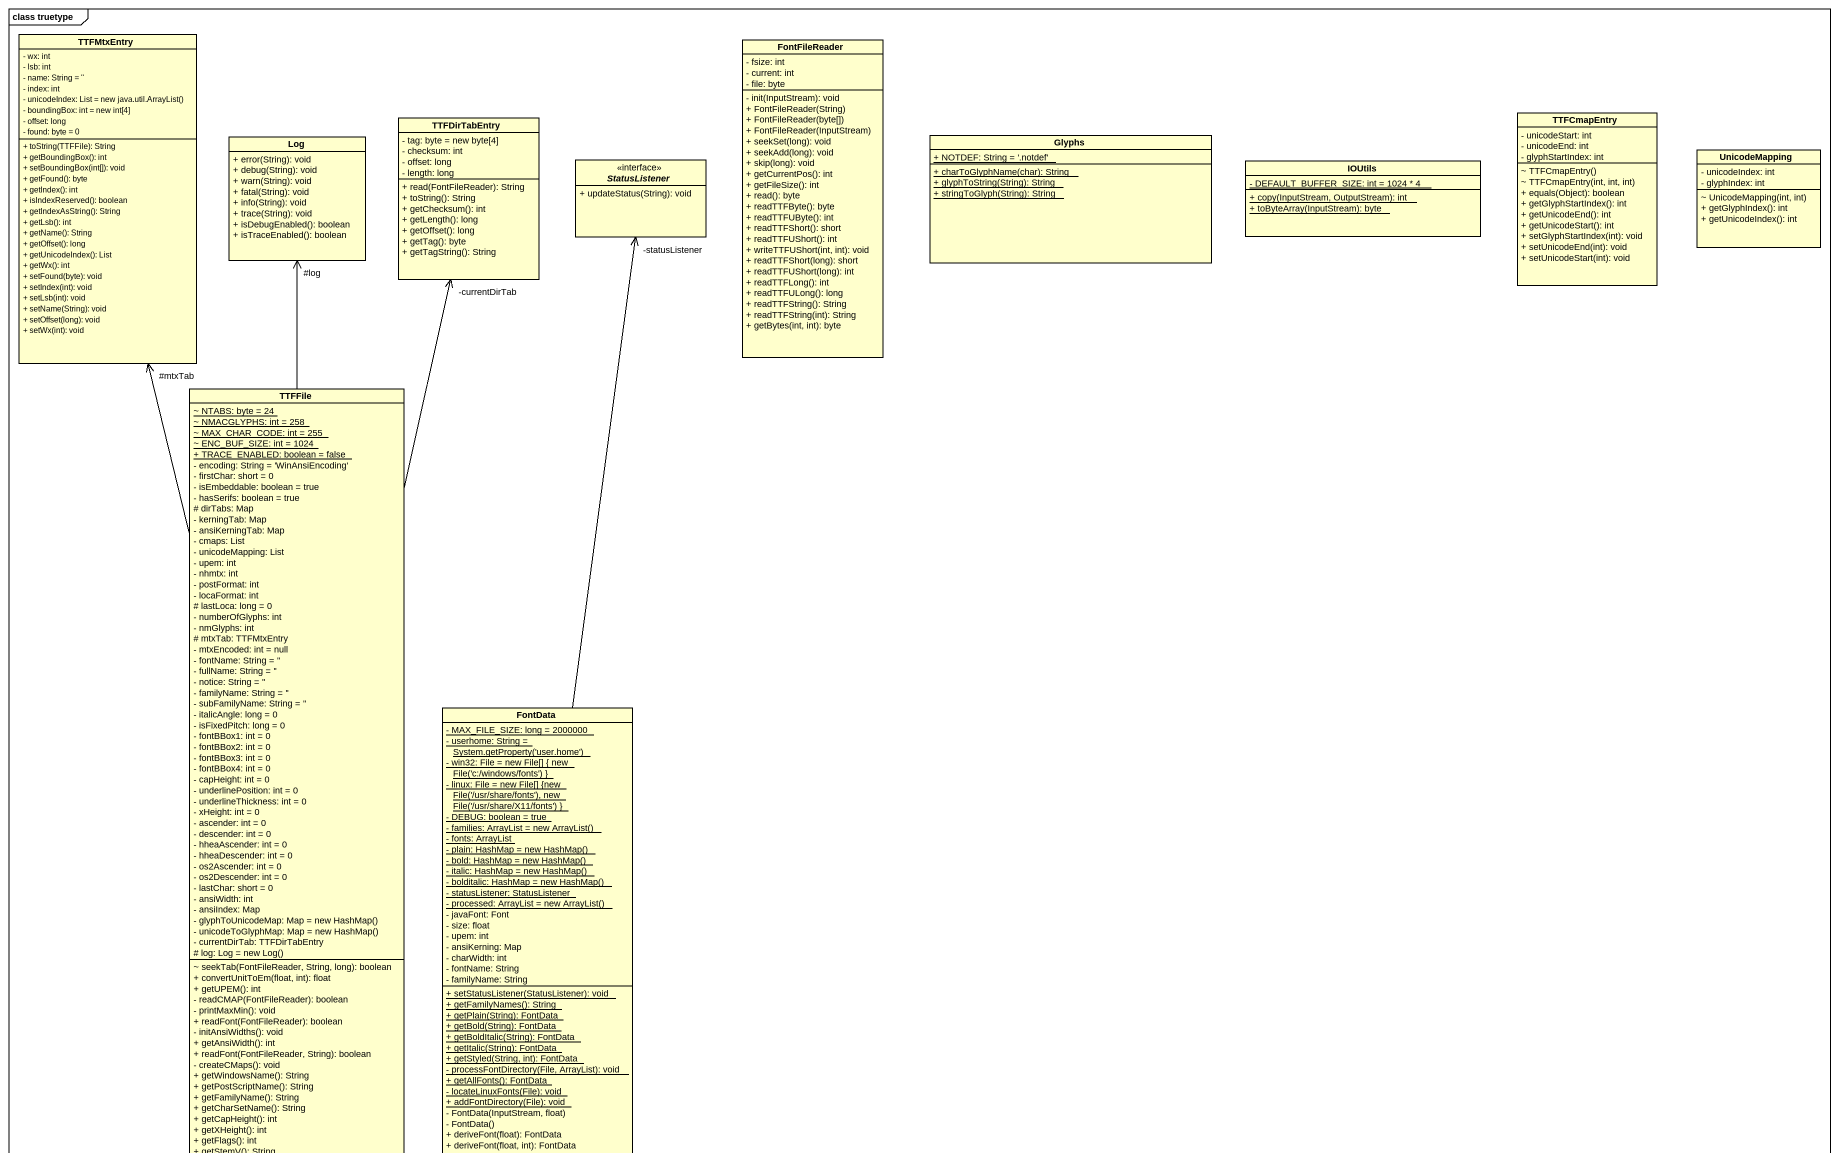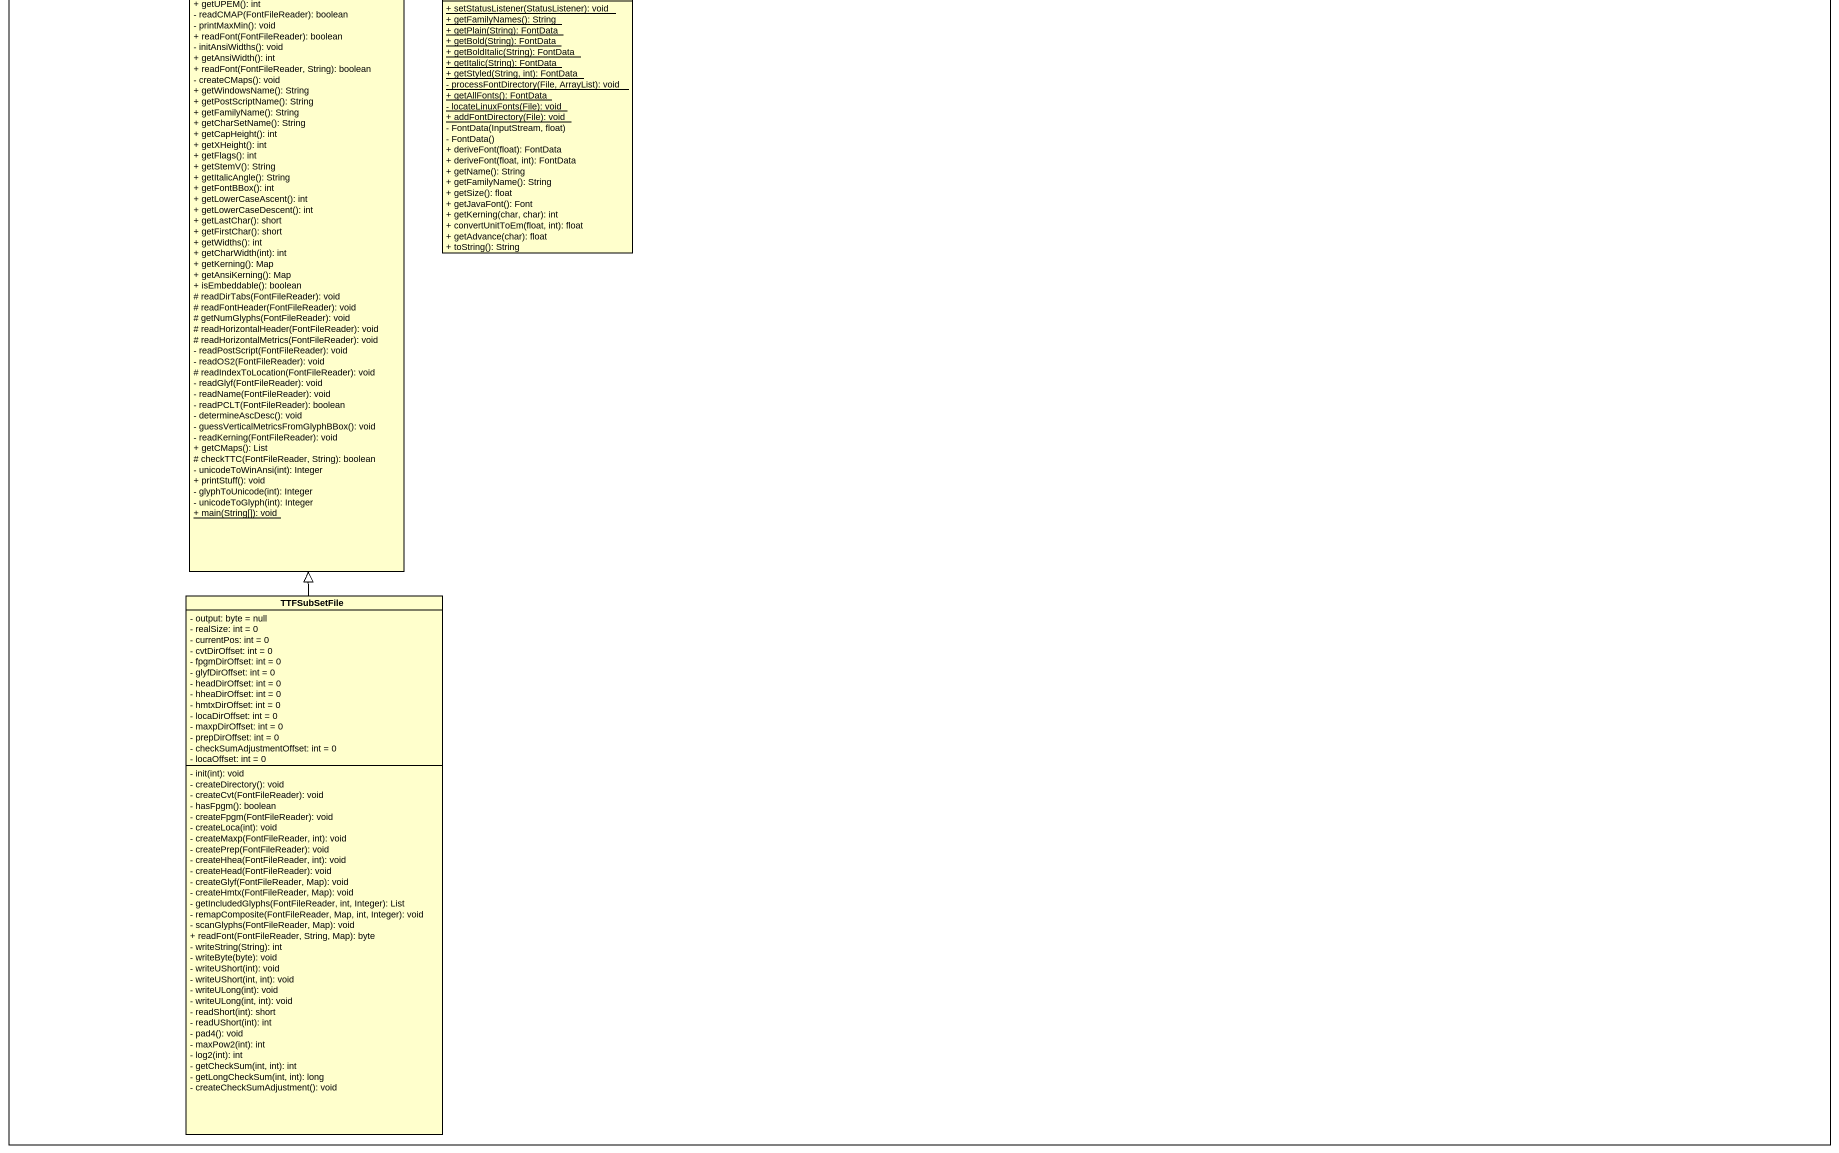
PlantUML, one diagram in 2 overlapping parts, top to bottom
@startuml
mainframe class truetype
hide circle
hide empty members
skinparam classAttributeIconSize 0
class TTFMtxEntry {
  - wx: int
  - lsb: int
  - name: String = ''
  - index: int
  {field} - unicodeIndex: List = new java.util.ArrayList()
  - boundingBox: int = new int[4]
  - offset: long
  - found: byte = 0
  + toString(TTFFile): String
  + getBoundingBox(): int
  + setBoundingBox(int[]): void
  + getFound(): byte
  + getIndex(): int
  + isIndexReserved(): boolean
  + getIndexAsString(): String
  + getLsb(): int
  + getName(): String
  + getOffset(): long
  + getUnicodeIndex(): List
  + getWx(): int
  + setFound(byte): void
  + setIndex(int): void
  + setLsb(int): void
  + setName(String): void
  + setOffset(long): void
  + setWx(int): void
}
class FontFileReader {
  - fsize: int
  - current: int
  - file: byte
  - init(InputStream): void
  + FontFileReader(String)
  + FontFileReader(byte[])
  + FontFileReader(InputStream)
  + seekSet(long): void
  + seekAdd(long): void
  + skip(long): void
  + getCurrentPos(): int
  + getFileSize(): int
  + read(): byte
  + readTTFByte(): byte
  + readTTFUByte(): int
  + readTTFShort(): short
  + readTTFUShort(): int
  + writeTTFUShort(int, int): void
  + readTTFShort(long): short
  + readTTFUShort(long): int
  + readTTFLong(): int
  + readTTFULong(): long
  + readTTFString(): String
  + readTTFString(int): String
  + getBytes(int, int): byte
}
class Log {
  + error(String): void
  + debug(String): void
  + warn(String): void
  + fatal(String): void
  + info(String): void
  + trace(String): void
  + isDebugEnabled(): boolean
  + isTraceEnabled(): boolean
}
class TTFDirTabEntry {
  - tag: byte = new byte[4]
  - checksum: int
  - offset: long
  - length: long
  + read(FontFileReader): String
  + toString(): String
  + getChecksum(): int
  + getLength(): long
  + getOffset(): long
  + getTag(): byte
  + getTagString(): String
}
class Glyphs {
  {static} + NOTDEF: String = '.notdef'
  {static} + charToGlyphName(char): String
  {static} + glyphToString(String): String
  {static} + stringToGlyph(String): String
}
class TTFCmapEntry {
  - unicodeStart: int
  - unicodeEnd: int
  - glyphStartIndex: int
  ~ TTFCmapEntry()
  ~ TTFCmapEntry(int, int, int)
  + equals(Object): boolean
  + getGlyphStartIndex(): int
  + getUnicodeEnd(): int
  + getUnicodeStart(): int
  + setGlyphStartIndex(int): void
  + setUnicodeEnd(int): void
  + setUnicodeStart(int): void
}
interface StatusListener <<interface>> {
  + updateStatus(String): void
}
class IOUtils {
  {static} - DEFAULT_BUFFER_SIZE: int = 1024 * 4
  {static} + copy(InputStream, OutputStream): int
  {static} + toByteArray(InputStream): byte
}
class UnicodeMapping {
  - unicodeIndex: int
  - glyphIndex: int
  ~ UnicodeMapping(int, int)
  + getGlyphIndex(): int
  + getUnicodeIndex(): int
}
class TTFFile {
  {static} ~ NTABS: byte = 24
  {static} ~ NMACGLYPHS: int = 258
  {static} ~ MAX_CHAR_CODE: int = 255
  {static} ~ ENC_BUF_SIZE: int = 1024
  {static} + TRACE_ENABLED: boolean = false
  - encoding: String = 'WinAnsiEncoding'
  - firstChar: short = 0
  - isEmbeddable: boolean = true
  - hasSerifs: boolean = true
  # dirTabs: Map
  - kerningTab: Map
  - ansiKerningTab: Map
  - cmaps: List
  - unicodeMapping: List
  - upem: int
  - nhmtx: int
  - postFormat: int
  - locaFormat: int
  # lastLoca: long = 0
  - numberOfGlyphs: int
  - nmGlyphs: int
  # mtxTab: TTFMtxEntry
  - mtxEncoded: int = null
  - fontName: String = ''
  - fullName: String = ''
  - notice: String = ''
  - familyName: String = ''
  - subFamilyName: String = ''
  - italicAngle: long = 0
  - isFixedPitch: long = 0
  - fontBBox1: int = 0
  - fontBBox2: int = 0
  - fontBBox3: int = 0
  - fontBBox4: int = 0
  - capHeight: int = 0
  - underlinePosition: int = 0
  - underlineThickness: int = 0
  - xHeight: int = 0
  - ascender: int = 0
  - descender: int = 0
  - hheaAscender: int = 0
  - hheaDescender: int = 0
  - os2Ascender: int = 0
  - os2Descender: int = 0
  - lastChar: short = 0
  - ansiWidth: int
  - ansiIndex: Map
  {field} - glyphToUnicodeMap: Map = new HashMap()
  {field} - unicodeToGlyphMap: Map = new HashMap()
  - currentDirTab: TTFDirTabEntry
  {field} # log: Log = new Log()
  ~ seekTab(FontFileReader, String, long): boolean
  + convertUnitToEm(float, int): float
  + getUPEM(): int
  - readCMAP(FontFileReader): boolean
  - printMaxMin(): void
  + readFont(FontFileReader): boolean
  - initAnsiWidths(): void
  + getAnsiWidth(): int
  + readFont(FontFileReader, String): boolean
  - createCMaps(): void
  + getWindowsName(): String
  + getPostScriptName(): String
  + getFamilyName(): String
  + getCharSetName(): String
  + getCapHeight(): int
  + getXHeight(): int
  + getFlags(): int
  + getStemV(): String
  + getItalicAngle(): String
  + getFontBBox(): int
  + getLowerCaseAscent(): int
  + getLowerCaseDescent(): int
  + getLastChar(): short
  + getFirstChar(): short
  + getWidths(): int
  + getCharWidth(int): int
  + getKerning(): Map
  + getAnsiKerning(): Map
  + isEmbeddable(): boolean
  # readDirTabs(FontFileReader): void
  # readFontHeader(FontFileReader): void
  # getNumGlyphs(FontFileReader): void
  # readHorizontalHeader(FontFileReader): void
  # readHorizontalMetrics(FontFileReader): void
  - readPostScript(FontFileReader): void
  - readOS2(FontFileReader): void
  # readIndexToLocation(FontFileReader): void
  - readGlyf(FontFileReader): void
  - readName(FontFileReader): void
  - readPCLT(FontFileReader): boolean
  - determineAscDesc(): void
  - guessVerticalMetricsFromGlyphBBox(): void
  - readKerning(FontFileReader): void
  + getCMaps(): List
  # checkTTC(FontFileReader, String): boolean
  - unicodeToWinAnsi(int): Integer
  + printStuff(): void
  - glyphToUnicode(int): Integer
  - unicodeToGlyph(int): Integer
  {static} + main(String[]): void
}
class FontData {
  {static} - MAX_FILE_SIZE: long = 2000000
  {static} {field} - userhome: String = System.getProperty('user.home')
  {static} {field} - win32: File = new File[] { new File('c:/windows/fonts') }
  {static} {field} - linux: File = new File[] {new File('/usr/share/fonts'), new File('/usr/share/X11/fonts') }
  {static} - DEBUG: boolean = true
  {static} {field} - families: ArrayList = new ArrayList()
  {static} - fonts: ArrayList
  {static} {field} - plain: HashMap = new HashMap()
  {static} {field} - bold: HashMap = new HashMap()
  {static} {field} - italic: HashMap = new HashMap()
  {static} {field} - bolditalic: HashMap = new HashMap()
  {static} - statusListener: StatusListener
  {static} {field} - processed: ArrayList = new ArrayList()
  - javaFont: Font
  - size: float
  - upem: int
  - ansiKerning: Map
  - charWidth: int
  - fontName: String
  - familyName: String
  {static} + setStatusListener(StatusListener): void
  {static} + getFamilyNames(): String
  {static} + getPlain(String): FontData
  {static} + getBold(String): FontData
  {static} + getBoldItalic(String): FontData
  {static} + getItalic(String): FontData
  {static} + getStyled(String, int): FontData
  {static} - processFontDirectory(File, ArrayList): void
  {static} + getAllFonts(): FontData
  {static} - locateLinuxFonts(File): void
  {static} + addFontDirectory(File): void
  - FontData(InputStream, float)
  - FontData()
  + deriveFont(float): FontData
  + deriveFont(float, int): FontData
  + getName(): String
  + getFamilyName(): String
  + getSize(): float
  + getJavaFont(): Font
  + getKerning(char, char): int
  + convertUnitToEm(float, int): float
  + getAdvance(char): float
  + toString(): String
}
class TTFSubSetFile {
  - output: byte = null
  - realSize: int = 0
  - currentPos: int = 0
  - cvtDirOffset: int = 0
  - fpgmDirOffset: int = 0
  - glyfDirOffset: int = 0
  - headDirOffset: int = 0
  - hheaDirOffset: int = 0
  - hmtxDirOffset: int = 0
  - locaDirOffset: int = 0
  - maxpDirOffset: int = 0
  - prepDirOffset: int = 0
  - checkSumAdjustmentOffset: int = 0
  - locaOffset: int = 0
  - init(int): void
  - createDirectory(): void
  - createCvt(FontFileReader): void
  - hasFpgm(): boolean
  - createFpgm(FontFileReader): void
  - createLoca(int): void
  - createMaxp(FontFileReader, int): void
  - createPrep(FontFileReader): void
  - createHhea(FontFileReader, int): void
  - createHead(FontFileReader): void
  - createGlyf(FontFileReader, Map): void
  - createHmtx(FontFileReader, Map): void
  - getIncludedGlyphs(FontFileReader, int, Integer): List
  - remapComposite(FontFileReader, Map, int, Integer): void
  - scanGlyphs(FontFileReader, Map): void
  + readFont(FontFileReader, String, Map): byte
  - writeString(String): int
  - writeByte(byte): void
  - writeUShort(int): void
  - writeUShort(int, int): void
  - writeULong(int): void
  - writeULong(int, int): void
  - readShort(int): short
  - readUShort(int): int
  - pad4(): void
  - maxPow2(int): int
  - log2(int): int
  - getCheckSum(int, int): int
  - getLongCheckSum(int, int): long
  - createCheckSumAdjustment(): void
}
TTFFile -up-> "#mtxTab" TTFMtxEntry
TTFFile -up-> "#log" Log
TTFFile -up-> "-currentDirTab" TTFDirTabEntry
FontData -up-> "-statusListener" StatusListener
TTFSubSetFile -up-|> TTFFile
@enduml
